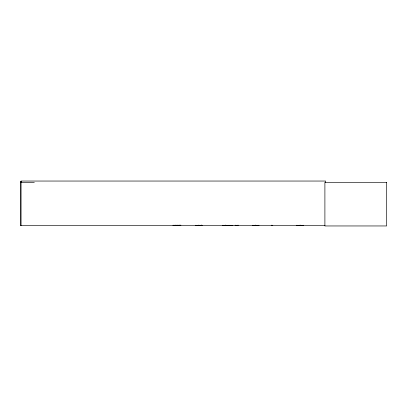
<?xml version="1.0" encoding="UTF-8"?>
<svg xmlns="http://www.w3.org/2000/svg" width="407" height="407" viewBox="0 0 407 407"><rect width="100%" height="100%" fill="white"/><g stroke="black" fill="none" stroke-linecap="round" stroke-linejoin="round"><path stroke-width="0.61" d="M237.291 225.534L237.057 225.544M21.622 181.502L20.35 181.502L20.35 225.59L324.979 225.59M20.35 182.321L34.31 182.321M228.983 225.498L222.436 225.544L222.436 225.229M236.248 225.554L235.943 225.544M252.345 225.498L258.893 225.575L258.893 225.229M272.792 225.554L272.527 225.544M296.835 225.498L303.378 225.498M325.615 182.321L325.615 181.044L21.067 181.044L21.067 225.59M303.378 225.229L303.378 225.59M300.218 225.137L300.218 225.59M299.995 225.137L299.995 225.59M296.835 225.229L296.835 225.59M272.436 225.229L272.436 225.59M272.395 225.229L272.395 225.59M271.688 225.137L271.688 225.59M255.733 225.137L255.733 225.59M255.504 225.137L255.504 225.59M252.345 225.229L252.345 225.59M238.1 225.137L238.1 225.59M237.393 225.229L237.393 225.59M237.352 225.229L237.352 225.59M235.144 225.137L235.144 225.59M232.916 225.59L229.904 225.59M228.983 225.229L228.983 225.59M225.824 225.137L225.824 225.59M225.595 225.137L225.595 225.59M202.126 225.229L202.121 225.59L195.579 225.575L195.579 225.229M201.551 225.137L201.557 225.59M201.348 225.046L201.348 225.59M198.962 225.137L198.972 225.59M198.733 225.137L198.743 225.59M180.8 225.046L180.8 225.59M180.423 225.229L180.423 225.59M180.067 225.229L180.067 225.59M179.96 225.229L179.96 225.59M179.696 225.229L179.696 225.59M179.528 225.046L179.528 225.59M178.617 225.229L178.617 225.59M178.52 225.229L178.515 225.59M178.449 225.229L178.449 225.59M178.052 225.229L178.108 225.59M177.986 225.229L177.976 225.59M177.93 225.229L177.93 225.59M177.834 225.229L177.834 225.59M177.681 225.229L177.681 225.59M177.605 225.229L177.574 225.59M177.503 225.229L177.503 225.59M177.416 225.229L177.416 225.59M177.065 225.229L177.065 225.59M176.984 225.229L176.984 225.59M176.74 225.229L176.735 225.59M176.49 225.229L176.49 225.59M176.404 225.229L176.404 225.59M176.053 225.229L176.053 225.59M175.982 225.229L175.982 225.59M175.885 225.229L175.89 225.59M175.809 225.229L175.809 225.59M175.62 225.229L175.62 225.59M175.519 225.229L175.514 225.59M175.448 225.229L175.448 225.59M175.381 225.229L175.381 225.59M174.985 225.229L175.051 225.59M174.974 225.229L174.974 225.59M174.857 225.229L174.857 225.59M174.608 225.229L174.603 225.59M173.758 225.229L173.758 225.59M173.494 225.229L173.494 225.59M173.402 225.229L173.402 225.59M173.051 225.229L173.051 225.59M386.65 182.321L324.898 182.321L324.898 225.956L386.65 225.956L386.65 182.321M235.892 225.59L235.892 225.229L235.851 225.59M200.849 225.59L200.849 225.229L200.804 225.59M178.892 225.59L178.892 225.229L178.866 225.59"/></g></svg>
